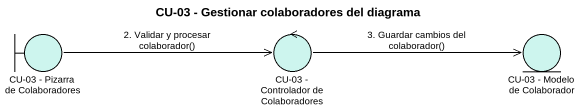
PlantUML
@startuml
title CU-03 - Gestionar colaboradores del diagrama
boundary "CU-03 - Pizarra de Colaboradores" as CU_03_Pizarra_de #CDF5EE
control "CU-03 - Controlador de Colaboradores" as CU_03_Controlador_de #CDF5EE
entity "CU-03 - Modelo de Colaborador" as CU_03_Modelo_de_Colaborador #CDF5EE
CU_03_Pizarra_de -right-> CU_03_Controlador_de : 2. Validar y procesar colaborador()
CU_03_Controlador_de -right-> CU_03_Modelo_de_Colaborador : 3. Guardar cambios del colaborador()
@enduml
